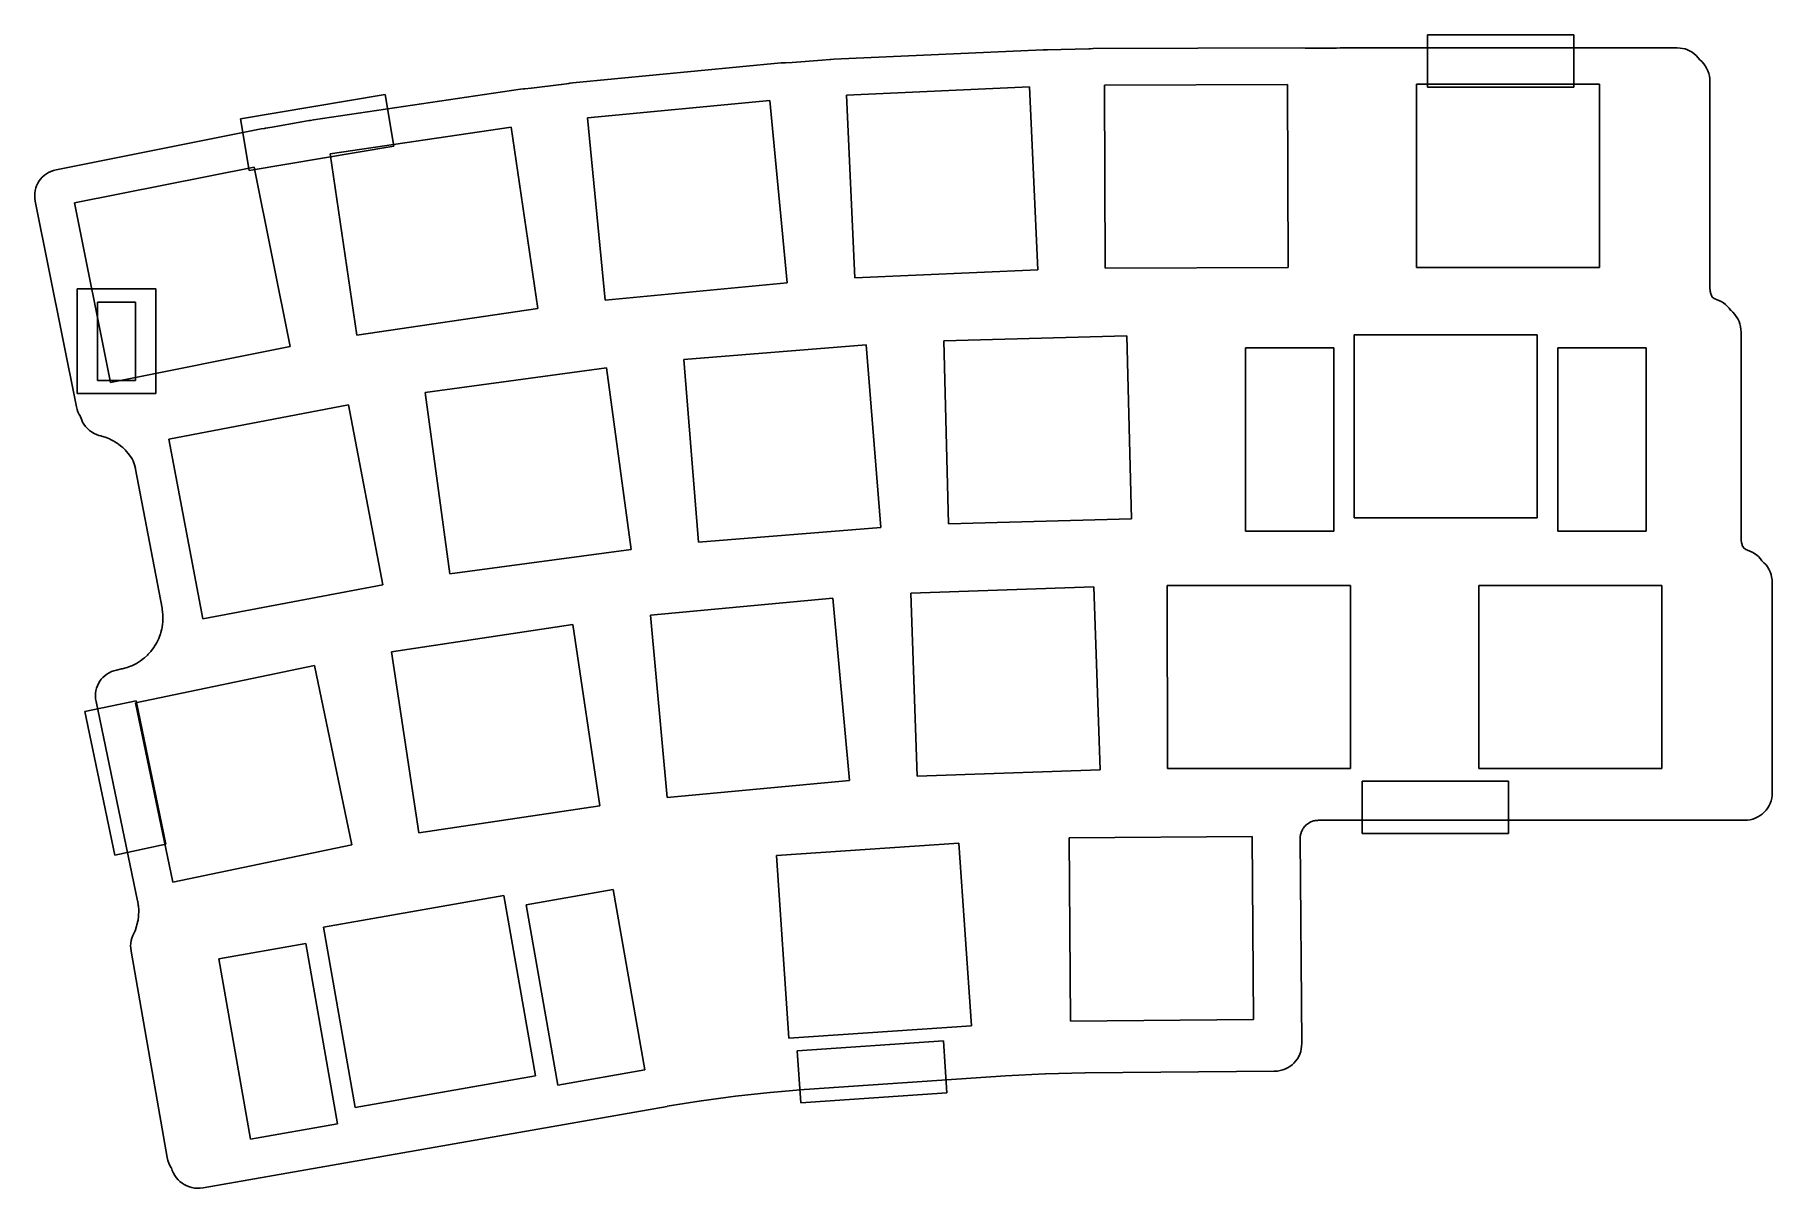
# Model space of a CAD drawing. Header units: millimetres. Extents: x 135 to 268, y -1 to 87.
import ezdxf

# ---------------------------------------------------------------- set-up
doc = ezdxf.new("R2010")
doc.units = ezdxf.units.MM

msp = doc.modelspace()

# ---------------------------------------------------------------- linework, layer by layer
at = {"layer": 'CLIP_KEEPOUT'}
for p, q in [((252.9, 86.9897), (241.7, 86.9897)), ((241.7, 86.9897), (241.7, 82.9897)), ((252.9, 82.9897), (252.9, 86.9897)), ((161.9825, 82.4212), (150.9367, 80.5696)), ((162.6438, 78.4762), (161.9825, 82.4212)), ((241.7, 82.9897), (252.9, 82.9897)), ((150.9367, 80.5696), (151.598, 76.6246)), ((151.598, 76.6246), (162.6438, 78.4762)), ((142.9394, 36.0625), (139.0237, 35.2457)), ((145.2265, 25.0985), (142.9394, 36.0625)), ((139.0237, 35.2457), (141.3108, 24.2817)), ((247.9, 29.935), (236.7, 29.935)), ((236.7, 29.935), (236.7, 25.935)), ((247.9, 25.935), (247.9, 29.935)), ((236.7, 25.935), (247.9, 25.935)), ((141.3108, 24.2817), (145.2265, 25.0985)), ((204.6812, 10.082), (193.5075, 9.3157)), ((193.5075, 9.3157), (193.7811, 5.3251)), ((204.9549, 6.0913), (204.6812, 10.082)), ((193.7811, 5.3251), (204.9549, 6.0913))]:
    msp.add_line(p, q, dxfattribs=at)
at = {"layer": 'CONNECTOR'}
for p, q in [((144.448, 67.5581), (138.448, 67.5581)), ((138.448, 67.5581), (138.448, 59.5581)), ((142.898, 66.5581), (139.998, 66.5581)), ((139.998, 66.5581), (139.998, 60.5581)), ((142.898, 60.5581), (142.898, 66.5581)), ((144.448, 59.5581), (144.448, 67.5581)), ((139.998, 60.5581), (142.898, 60.5581)), ((138.448, 59.5581), (144.448, 59.5581))]:
    msp.add_line(p, q, dxfattribs=at)
at = {"layer": 'EDGE'}
for p, q in [((193.128, 84.8814), (195.4103, 85.0411)), ((195.4103, 85.0411), (195.4217, 85.042)), ((195.4217, 85.042), (195.9859, 85.088)), ((195.9859, 85.088), (196.0706, 85.0986)), ((196.0706, 85.0986), (196.0816, 85.1004)), ((196.0816, 85.1004), (196.3074, 85.1214)), ((196.3074, 85.1214), (212.3011, 85.8344)), ((212.3011, 85.8344), (212.5333, 85.8335)), ((212.5333, 85.8335), (212.6342, 85.8309)), ((212.6342, 85.8309), (215.8073, 85.9069)), ((215.8073, 85.9069), (215.9057, 85.9141)), ((215.9057, 85.9141), (216.1411, 85.9268)), ((216.1411, 85.9268), (232.1516, 85.9841)), ((232.1516, 85.9841), (232.3418, 85.9756)), ((232.3418, 85.9756), (232.3774, 85.9747)), ((232.3774, 85.9747), (232.6301, 85.9725)), ((232.6301, 85.9725), (232.6406, 85.9724)), ((232.6406, 85.9724), (234.743, 85.9761)), ((234.743, 85.9761), (234.7535, 85.9761)), ((234.7535, 85.9761), (235.0373, 85.9796)), ((235.0373, 85.9796), (235.0725, 85.9807)), ((235.0725, 85.9807), (235.2608, 85.9897)), ((235.2608, 85.9897), (260.7945, 85.9897)), ((260.7945, 85.9897), (261.0356, 85.977)), ((261.0356, 85.977), (261.2108, 85.9508)), ((261.2108, 85.9508), (261.4056, 85.9026)), ((261.4056, 85.9026), (261.5909, 85.8368)), ((261.5909, 85.8368), (261.7909, 85.7417)), ((261.7909, 85.7417), (261.942, 85.6508)), ((261.942, 85.6508), (262.1038, 85.5313)), ((262.1038, 85.5313), (262.2502, 85.3993)), ((262.2502, 85.3993), (262.399, 85.2346)), ((262.399, 85.2346), (262.504, 85.0927)), ((262.504, 85.0927), (262.5199, 85.0771)), ((262.5199, 85.0771), (262.6739, 84.9383)), ((176.3456, 83.313), (192.2811, 84.8391)), ((192.2811, 84.8391), (192.5097, 84.8499)), ((192.5097, 84.8499), (192.5212, 84.8495)), ((192.5212, 84.8495), (192.6076, 84.8509)), ((192.6076, 84.8509), (193.1166, 84.8806)), ((193.1166, 84.8806), (193.128, 84.8814)), ((262.6739, 84.9383), (262.8295, 84.7661)), ((262.8295, 84.7661), (262.9403, 84.6164)), ((262.9403, 84.6164), (263.0484, 84.4373)), ((263.0484, 84.4373), (263.1468, 84.2291)), ((263.1468, 84.2291), (263.2158, 84.0336)), ((263.2158, 84.0336), (263.2662, 83.8288)), ((263.2662, 83.8288), (263.2937, 83.6436)), ((156.5019, 80.491), (172.3378, 82.826)), ((172.3378, 82.826), (172.5653, 82.8484)), ((172.5653, 82.8484), (172.5768, 82.8486)), ((172.5768, 82.8486), (172.663, 82.8543)), ((172.663, 82.8543), (173.1706, 82.9101)), ((173.1706, 82.9101), (173.182, 82.9114)), ((173.182, 82.9114), (175.4556, 83.1874)), ((175.4556, 83.1874), (175.4669, 83.1889)), ((175.4669, 83.1889), (176.0262, 83.2633)), ((176.0262, 83.2633), (176.1102, 83.2782)), ((176.1102, 83.2782), (176.1211, 83.2806)), ((176.1211, 83.2806), (176.3456, 83.313)), ((263.2937, 83.6436), (263.3067, 83.3943)), ((263.3067, 83.3943), (263.3067, 67.6166)), ((136.8277, 76.6627), (152.5228, 79.8004)), ((152.5228, 79.8004), (152.7487, 79.8343)), ((152.7487, 79.8343), (152.7602, 79.8351)), ((152.7602, 79.8351), (152.8459, 79.8452)), ((152.8459, 79.8452), (153.3514, 79.9269)), ((153.3514, 79.9269), (153.3627, 79.9288)), ((153.3627, 79.9288), (155.6215, 80.3206)), ((155.6215, 80.3206), (155.6328, 80.3227)), ((155.6328, 80.3227), (156.1854, 80.4251)), ((156.1854, 80.4251), (156.2686, 80.4442)), ((156.2686, 80.4442), (156.2793, 80.4472)), ((156.2793, 80.4472), (156.5019, 80.491)), ((135.4335, 75.6424), (135.5345, 75.8108)), ((135.5345, 75.8108), (135.6387, 75.9525)), ((135.6387, 75.9525), (135.7694, 76.0988)), ((135.7694, 76.0988), (135.9294, 76.2447)), ((135.9294, 76.2447), (136.087, 76.3612)), ((136.087, 76.3612), (136.2358, 76.4509)), ((136.2358, 76.4509), (136.4332, 76.5446)), ((136.4332, 76.5446), (136.6176, 76.6101)), ((136.6176, 76.6101), (136.8277, 76.6627)), ((135.1952, 74.6974), (135.2033, 74.8718)), ((135.2046, 74.499), (135.1952, 74.6974)), ((135.2033, 74.8718), (135.2347, 75.089)), ((135.2392, 74.2632), (135.2046, 74.499)), ((135.2347, 75.089), (135.2826, 75.2799)), ((135.2826, 75.2799), (135.3407, 75.4441)), ((135.3407, 75.4441), (135.4335, 75.6424)), ((138.3812, 58.5484), (135.2392, 74.2632)), ((263.3067, 67.6166), (263.3077, 67.5737)), ((263.3077, 67.5737), (263.3099, 67.5266)), ((263.3099, 67.5266), (263.318, 67.4411)), ((263.318, 67.4411), (263.3247, 67.3946)), ((263.3247, 67.3946), (263.3408, 67.3102)), ((263.3408, 67.3102), (263.3518, 67.2644)), ((263.3518, 67.2644), (263.3758, 67.1819)), ((263.3758, 67.1819), (263.3911, 67.1374)), ((263.3911, 67.1374), (263.4227, 67.0574)), ((263.4227, 67.0574), (263.4421, 67.0145)), ((263.4421, 67.0145), (263.4812, 66.9379)), ((263.4812, 66.9379), (263.4951, 66.9135)), ((263.4951, 66.9135), (263.5167, 66.8978)), ((263.5167, 66.8978), (263.556, 66.872)), ((263.556, 66.872), (263.6381, 66.8234)), ((263.6381, 66.8234), (263.6796, 66.8014)), ((263.6796, 66.8014), (263.7969, 66.7486)), ((263.7969, 66.7486), (263.9867, 66.6772)), ((263.9867, 66.6772), (264.1504, 66.5994)), ((264.1504, 66.5994), (264.3403, 66.4851)), ((264.3403, 66.4851), (264.4995, 66.3655)), ((264.4995, 66.3655), (264.63, 66.2468)), ((264.63, 66.2468), (264.7802, 66.0806)), ((264.7802, 66.0806), (264.8852, 65.9387)), ((264.8852, 65.9387), (264.9161, 65.911)), ((264.9161, 65.911), (265.0539, 65.7857)), ((265.0539, 65.7857), (265.2108, 65.6121)), ((265.2108, 65.6121), (265.3215, 65.4624)), ((265.3215, 65.4624), (265.4297, 65.2833)), ((265.4297, 65.2833), (265.5288, 65.0734)), ((265.5288, 65.0734), (265.5915, 64.8981)), ((265.5915, 64.8981), (265.6432, 64.6955)), ((265.6432, 64.6955), (265.6771, 64.4667)), ((265.6771, 64.4667), (265.6879, 64.2421)), ((265.6879, 64.2421), (265.6879, 48.4596)), ((138.4316, 58.3476), (138.3812, 58.5484)), ((138.498, 58.16), (138.4316, 58.3476)), ((138.5928, 57.9596), (138.498, 58.16)), ((138.6832, 57.8087), (138.5928, 57.9596)), ((138.6887, 57.787), (138.6832, 57.8087)), ((138.7584, 57.5901), (138.6887, 57.787)), ((138.8576, 57.3805), (138.7584, 57.5901)), ((138.9532, 57.2209), (138.8576, 57.3805)), ((139.0769, 57.0524), (138.9532, 57.2209)), ((139.2312, 56.8818), (139.0769, 57.0524)), ((139.3863, 56.7419), (139.2312, 56.8818)), ((139.5354, 56.6309), (139.3863, 56.7419)), ((139.7338, 56.5115), (139.5354, 56.6309)), ((139.9225, 56.4227), (139.7338, 56.5115)), ((140.0996, 56.359), (139.9225, 56.4227)), ((140.2614, 56.3171), (140.0996, 56.359)), ((140.2978, 56.3069), (140.2614, 56.3171)), ((140.5718, 56.2237), (140.2978, 56.3069)), ((140.6529, 56.1948), (140.5718, 56.2237)), ((140.9179, 56.086), (140.6529, 56.1948)), ((140.9959, 56.0495), (140.9179, 56.086)), ((141.2495, 55.916), (140.9959, 56.0495)), ((141.3238, 55.8723), (141.2495, 55.916)), ((141.5638, 55.7153), (141.3238, 55.8723)), ((141.6336, 55.6647), (141.5638, 55.7153)), ((141.8578, 55.4856), (141.6336, 55.6647)), ((141.9226, 55.4286), (141.8578, 55.4856)), ((142.1289, 55.2291), (141.9226, 55.4286)), ((142.1881, 55.1662), (142.1289, 55.2291)), ((142.3747, 54.9481), (142.1881, 55.1662)), ((142.4277, 54.8799), (142.3747, 54.9481)), ((142.5929, 54.6451), (142.4277, 54.8799)), ((142.6392, 54.5722), (142.5929, 54.6451)), ((142.7331, 54.4079), (142.6392, 54.5722)), ((142.8054, 54.1967), (142.7331, 54.4079)), ((142.8321, 54.1046), (142.8054, 54.1967)), ((142.899, 53.8255), (142.8321, 54.1046)), ((142.909, 53.7786), (142.899, 53.8255)), ((144.9274, 43.1602), (142.909, 53.7786)), ((265.6879, 48.4596), (265.6889, 48.4167)), ((265.6889, 48.4167), (265.6912, 48.3696)), ((265.6912, 48.3696), (265.6993, 48.2841)), ((265.6993, 48.2841), (265.7059, 48.2375)), ((265.7059, 48.2375), (265.7221, 48.1531)), ((265.7221, 48.1531), (265.7331, 48.1073)), ((265.7331, 48.1073), (265.7571, 48.0248)), ((265.7571, 48.0248), (265.7724, 47.9802)), ((265.7724, 47.9802), (265.8041, 47.9003)), ((265.8041, 47.9003), (265.8235, 47.8574)), ((265.8235, 47.8574), (265.8625, 47.7807)), ((265.8625, 47.7807), (265.8763, 47.7566)), ((265.8763, 47.7566), (265.8983, 47.7406)), ((265.8983, 47.7406), (265.9376, 47.7148)), ((265.9376, 47.7148), (266.0198, 47.6662)), ((266.0198, 47.6662), (266.0612, 47.6442)), ((266.0612, 47.6442), (266.1786, 47.5914)), ((266.1786, 47.5914), (266.3673, 47.5205)), ((266.3673, 47.5205), (266.5311, 47.4427)), ((266.5311, 47.4427), (266.7211, 47.3284)), ((266.7211, 47.3284), (266.8804, 47.2089)), ((266.8804, 47.2089), (267.011, 47.0902)), ((267.011, 47.0902), (267.1612, 46.924)), ((267.1612, 46.924), (267.2663, 46.782)), ((267.2663, 46.782), (267.297, 46.7543)), ((267.297, 46.7543), (267.4348, 46.6291)), ((267.4348, 46.6291), (267.5917, 46.4555)), ((267.5917, 46.4555), (267.7026, 46.3057)), ((267.7026, 46.3057), (267.8108, 46.1266)), ((267.8108, 46.1266), (267.9092, 45.9183)), ((267.9092, 45.9183), (267.9789, 45.7211)), ((267.9789, 45.7211), (268.0241, 45.5405)), ((268.0241, 45.5405), (268.0584, 45.3097)), ((268.0584, 45.3097), (268.0692, 45.0851)), ((268.0692, 45.0851), (268.0692, 29.0658)), ((144.9353, 43.1122), (144.9274, 43.1602)), ((144.9759, 42.8236), (144.9353, 43.1122)), ((144.9848, 42.7268), (144.9759, 42.8236)), ((144.9975, 42.436), (144.9848, 42.7268)), ((144.7128, 40.9215), (144.8104, 41.1948)), ((144.8104, 41.1948), (144.8386, 41.2876)), ((144.8386, 41.2876), (144.9094, 41.5692)), ((144.9094, 41.5692), (144.9285, 41.6644)), ((144.9285, 41.6644), (144.9718, 41.9517)), ((144.9718, 41.9517), (144.9816, 42.0484)), ((144.9816, 42.0484), (144.997, 42.3388)), ((144.997, 42.3388), (144.9975, 42.436)), ((144.0722, 39.8462), (144.1333, 39.9213)), ((144.1333, 39.9213), (144.305, 40.1545)), ((144.305, 40.1545), (144.3585, 40.2352)), ((144.3585, 40.2352), (144.5068, 40.4841)), ((144.5068, 40.4841), (144.5523, 40.5696)), ((144.5523, 40.5696), (144.6758, 40.8319)), ((144.6758, 40.8319), (144.7128, 40.9215)), ((141.885, 38.5156), (142.1655, 38.5885)), ((142.1655, 38.5885), (142.2578, 38.6174)), ((142.2578, 38.6174), (142.5296, 38.7171)), ((142.5296, 38.7171), (142.6186, 38.7548)), ((142.6186, 38.7548), (142.8793, 38.8804)), ((142.8793, 38.8804), (142.9643, 38.9266)), ((142.9643, 38.9266), (143.2115, 39.077)), ((143.2115, 39.077), (143.2915, 39.1312)), ((143.2915, 39.1312), (143.5229, 39.3049)), ((143.5229, 39.3049), (143.5973, 39.3667)), ((143.5973, 39.3667), (143.8107, 39.5622)), ((143.8107, 39.5622), (143.8788, 39.6309)), ((143.8788, 39.6309), (144.0722, 39.8462)), ((139.92, 37.0267), (139.9847, 37.2124)), ((139.9847, 37.2124), (140.0673, 37.3907)), ((140.0673, 37.3907), (140.1669, 37.56)), ((140.1669, 37.56), (140.2837, 37.7202)), ((140.2837, 37.7202), (140.4003, 37.8519)), ((140.4003, 37.8519), (140.5435, 37.9859)), ((140.5435, 37.9859), (140.716, 38.1167)), ((140.716, 38.1167), (140.8818, 38.2176)), ((140.8818, 38.2176), (141.0586, 38.3025)), ((141.0586, 38.3025), (141.2443, 38.3701)), ((141.2443, 38.3701), (141.454, 38.4245)), ((141.454, 38.4245), (141.8379, 38.5046)), ((141.8379, 38.5046), (141.885, 38.5156)), ((139.8383, 36.4249), (139.8465, 36.6424)), ((139.8508, 36.2286), (139.8383, 36.4249)), ((139.8465, 36.6424), (139.8737, 36.8354)), ((139.8851, 36.0135), (139.8508, 36.2286)), ((139.8737, 36.8354), (139.92, 37.0267)), ((143.0619, 20.7841), (139.8851, 36.0135)), ((267.8255, 28.0555), (267.7198, 27.8766)), ((267.9044, 28.2231), (267.8255, 28.0555)), ((267.9744, 28.4171), (267.9044, 28.2231)), ((268.0293, 28.6376), (267.9744, 28.4171)), ((268.0585, 28.8416), (268.0293, 28.6376)), ((268.0692, 29.0658), (268.0585, 28.8416)), ((232.4372, 26.5851), (232.4015, 26.5524)), ((232.5052, 26.6414), (232.4372, 26.5851)), ((232.5439, 26.6704), (232.5052, 26.6414)), ((232.6172, 26.7198), (232.5439, 26.6704)), ((232.6586, 26.7449), (232.6172, 26.7198)), ((232.7363, 26.7868), (232.6586, 26.7449)), ((232.78, 26.8076), (232.7363, 26.7868)), ((232.8616, 26.8416), (232.78, 26.8076)), ((232.9071, 26.858), (232.8616, 26.8416)), ((232.9916, 26.8839), (232.9071, 26.858)), ((233.0386, 26.8957), (232.9916, 26.8839)), ((233.1253, 26.9131), (233.0386, 26.8957)), ((233.1732, 26.9202), (233.1253, 26.9131)), ((233.2613, 26.929), (233.1732, 26.9202)), ((233.3099, 26.9314), (233.2613, 26.929)), ((233.3541, 26.9325), (233.3099, 26.9314)), ((238.8909, 26.935), (233.3541, 26.9325)), ((265.9432, 26.935), (238.8909, 26.935)), ((266.1892, 26.9477), (265.9432, 26.935)), ((266.3718, 26.9748), (266.1892, 26.9477)), ((266.5735, 27.0245), (266.3718, 26.9748)), ((266.7657, 27.0924), (266.5735, 27.0245)), ((266.9704, 27.1893), (266.7657, 27.0924)), ((267.1462, 27.2959), (266.9704, 27.1893)), ((267.2946, 27.4062), (267.1462, 27.2959)), ((267.4474, 27.5439), (267.2946, 27.4062)), ((267.5992, 27.712), (267.4474, 27.5439)), ((267.7198, 27.8766), (267.5992, 27.712)), ((231.9692, 25.5752), (231.9684, 25.5307)), ((231.9684, 25.5307), (232.0922, 9.8974)), ((231.9712, 25.6239), (231.9692, 25.5752)), ((231.9792, 25.7123), (231.9712, 25.6239)), ((231.9859, 25.7605), (231.9792, 25.7123)), ((232.0025, 25.8476), (231.9859, 25.7605)), ((232.0139, 25.8948), (232.0025, 25.8476)), ((232.0389, 25.9798), (232.0139, 25.8948)), ((232.0549, 26.0256), (232.0389, 25.9798)), ((232.0881, 26.1077), (232.0549, 26.0256)), ((232.1085, 26.1517), (232.0881, 26.1077)), ((232.1497, 26.23), (232.1085, 26.1517)), ((232.1743, 26.2718), (232.1497, 26.23)), ((232.2229, 26.3457), (232.1743, 26.2718)), ((232.2515, 26.3848), (232.2229, 26.3457)), ((232.3071, 26.4535), (232.2515, 26.3848)), ((232.3394, 26.4895), (232.3071, 26.4535)), ((232.4015, 26.5524), (232.3394, 26.4895)), ((143.0706, 20.7369), (143.0619, 20.7841)), ((143.1159, 20.453), (143.0706, 20.7369)), ((143.1265, 20.3576), (143.1159, 20.453)), ((143.1446, 20.0711), (143.1265, 20.3576)), ((143.137, 19.6884), (143.1461, 19.9752)), ((143.1461, 19.9752), (143.1446, 20.0711)), ((142.8982, 18.5706), (142.9877, 18.8425)), ((142.9877, 18.8425), (143.0132, 18.9347)), ((143.0132, 18.9347), (143.0764, 19.2142)), ((143.0764, 19.2142), (143.0931, 19.3085)), ((143.0931, 19.3085), (143.1294, 19.5929)), ((143.1294, 19.5929), (143.137, 19.6884)), ((142.528, 17.3348), (142.5409, 17.5314)), ((142.5329, 17.1582), (142.528, 17.3348)), ((142.5409, 17.5314), (142.5775, 17.7477)), ((142.5775, 17.7477), (142.6226, 17.9139)), ((142.6226, 17.9139), (142.7012, 18.1205)), ((142.7012, 18.1205), (142.7287, 18.1759)), ((142.7287, 18.1759), (142.749, 18.2192)), ((142.749, 18.2192), (142.864, 18.4813)), ((142.864, 18.4813), (142.8982, 18.5706)), ((142.5604, 16.932), (142.5329, 17.1582)), ((145.3311, 1.1496), (142.5604, 16.932)), ((232.0558, 9.4671), (232.0084, 9.2662)), ((232.0814, 9.6506), (232.0558, 9.4671)), ((232.0922, 9.8974), (232.0814, 9.6506)), ((230.9917, 8.0012), (230.8045, 7.9117)), ((231.166, 8.1068), (230.9917, 8.0012)), ((231.3481, 8.2444), (231.166, 8.1068)), ((231.4826, 8.3687), (231.3481, 8.2444)), ((231.6199, 8.5219), (231.4826, 8.3687)), ((231.7531, 8.7052), (231.6199, 8.5219)), ((231.8565, 8.8834), (231.7531, 8.7052)), ((231.9334, 9.05), (231.8565, 8.8834)), ((232.0084, 9.2662), (231.9334, 9.05)), ((209.4308, 7.4006), (194.0588, 6.3465)), ((209.4443, 7.4014), (209.4308, 7.4006)), ((212.4625, 7.5625), (209.4443, 7.4014)), ((212.4897, 7.5636), (212.4625, 7.5625)), ((215.512, 7.6332), (212.4897, 7.5636)), ((215.5256, 7.6335), (215.512, 7.6332)), ((229.9831, 7.7479), (215.5256, 7.6335)), ((230.2272, 7.7625), (229.9831, 7.7479)), ((230.43, 7.7951), (230.2272, 7.7625)), ((230.6308, 7.8479), (230.43, 7.7951)), ((230.8045, 7.9117), (230.6308, 7.8479)), ((186.1491, 5.4888), (183.5587, 5.069)), ((186.1725, 5.4922), (186.1491, 5.4888)), ((188.7735, 5.8436), (186.1725, 5.4922)), ((188.7969, 5.8465), (188.7735, 5.8436)), ((191.4067, 6.1293), (188.7969, 5.8465)), ((191.4302, 6.1315), (191.4067, 6.1293)), ((194.047, 6.3456), (191.4302, 6.1315)), ((194.0588, 6.3465), (194.047, 6.3456)), ((183.547, 5.0671), (148.0791, -1.1602)), ((183.5587, 5.069), (183.547, 5.0671)), ((145.3848, 0.9156), (145.3311, 1.1496)), ((145.4481, 0.7276), (145.3848, 0.9156)), ((145.5298, 0.5461), (145.4481, 0.7276)), ((145.6298, 0.3716), (145.5298, 0.5461)), ((145.6425, 0.3536), (145.6298, 0.3716)), ((145.7079, 0.1593), (145.6425, 0.3536)), ((145.7936, -0.0313), (145.7079, 0.1593)), ((145.8985, -0.2143), (145.7936, -0.0313)), ((146.0057, -0.3664), (145.8985, -0.2143)), ((146.1584, -0.5434), (146.0057, -0.3664)), ((146.2931, -0.6717), (146.1584, -0.5434)), ((146.4586, -0.8021), (146.2931, -0.6717)), ((146.6344, -0.9146), (146.4586, -0.8021)), ((146.8186, -1.0085), (146.6344, -0.9146)), ((147.0344, -1.0919), (146.8186, -1.0085)), ((147.2131, -1.1415), (147.0344, -1.0919)), ((147.4199, -1.1783), (147.2131, -1.1415)), ((147.6272, -1.1945), (147.4199, -1.1783)), ((147.8345, -1.1901), (147.6272, -1.1945)), ((148.0791, -1.1602), (147.8345, -1.1901))]:
    msp.add_line(p, q, dxfattribs=at)
at = {"layer": 'STAB'}
for p, q in [((234.5398, 63.0484), (227.7898, 63.0484)), ((227.7898, 63.0484), (227.7898, 49.0484)), ((234.5398, 49.0484), (234.5398, 63.0484)), ((258.4158, 63.0484), (251.6658, 63.0484)), ((251.6658, 63.0484), (251.6658, 49.0484)), ((258.4158, 49.0484), (258.4158, 63.0484)), ((227.7898, 49.0484), (234.5398, 49.0484)), ((251.6658, 49.0484), (258.4158, 49.0484)), ((179.4334, 21.6453), (172.7851, 20.478)), ((181.8544, 7.8562), (179.4334, 21.6453)), ((172.7851, 20.478), (175.2061, 6.6889)), ((155.9171, 17.5164), (149.2688, 16.3491)), ((158.3381, 3.7273), (155.9171, 17.5164)), ((149.2688, 16.3491), (151.6898, 2.5601)), ((175.2061, 6.6889), (181.8544, 7.8562)), ((151.6898, 2.5601), (158.3381, 3.7273))]:
    msp.add_line(p, q, dxfattribs=at)
at = {"layer": 'SWITCH'}
for p, q in [((211.2694, 83.0053), (197.2833, 82.3818)), ((211.8929, 69.0192), (211.2694, 83.0053)), ((230.9936, 83.1933), (216.9937, 83.1432)), ((216.9937, 83.1432), (217.0438, 69.1433)), ((231.0437, 69.1934), (230.9936, 83.1933)), ((254.8653, 83.2024), (240.8653, 83.2024)), ((240.8653, 83.2024), (240.8653, 69.2024)), ((254.8653, 69.2024), (254.8653, 83.2024)), ((191.408, 81.9698), (177.4718, 80.6352)), ((192.7426, 68.0336), (191.408, 81.9698)), ((197.2833, 82.3818), (197.9068, 68.3957)), ((171.625, 79.9246), (157.7748, 77.8824)), ((173.6672, 66.0744), (171.625, 79.9246)), ((177.4718, 80.6352), (178.8064, 66.699)), ((157.7748, 77.8824), (159.817, 64.0322)), ((151.9718, 76.8751), (138.2435, 74.1306)), ((154.7163, 63.1468), (151.9718, 76.8751)), ((138.2435, 74.1306), (140.988, 60.4023)), ((217.0438, 69.1433), (231.0437, 69.1934)), ((240.8653, 69.2024), (254.8653, 69.2024)), ((178.8064, 66.699), (192.7426, 68.0336)), ((197.9068, 68.3957), (211.8929, 69.0192)), ((159.817, 64.0322), (173.6672, 66.0744)), ((218.7041, 63.9747), (204.7091, 63.5991)), ((219.0797, 49.9797), (218.7041, 63.9747)), ((250.1028, 64.0484), (236.1028, 64.0484)), ((236.1028, 64.0484), (236.1028, 50.0484)), ((250.1028, 50.0484), (250.1028, 64.0484)), ((140.988, 60.4023), (154.7163, 63.1468)), ((198.7827, 63.2807), (184.8281, 62.1549)), ((199.9085, 49.3261), (198.7827, 63.2807)), ((204.7091, 63.5991), (205.0847, 49.6041)), ((178.9272, 61.5191), (165.053, 59.6463)), ((180.8, 47.6449), (178.9272, 61.5191)), ((184.8281, 62.1549), (185.9539, 48.2003)), ((159.1949, 58.6948), (145.4412, 56.0805)), ((161.8092, 44.9411), (159.1949, 58.6948)), ((165.053, 59.6463), (166.9258, 45.7721)), ((145.4412, 56.0805), (148.0555, 42.3268)), ((185.9539, 48.2003), (199.9085, 49.3261)), ((205.0847, 49.6041), (219.0797, 49.9797)), ((236.1028, 50.0484), (250.1028, 50.0484)), ((166.9258, 45.7721), (180.8, 47.6449)), ((148.0555, 42.3268), (161.8092, 44.9411)), ((196.2168, 43.9058), (182.2762, 42.617)), ((197.5056, 29.9652), (196.2168, 43.9058)), ((216.1811, 44.7838), (202.1899, 44.2876)), ((202.1899, 44.2876), (202.6861, 30.2964)), ((216.6773, 30.7926), (216.1811, 44.7838)), ((235.8079, 44.891), (221.8079, 44.8848)), ((221.8079, 44.8848), (221.8141, 30.8848)), ((235.8141, 30.891), (235.8079, 44.891)), ((259.6278, 44.8921), (245.6278, 44.8921)), ((245.6278, 44.8921), (245.6278, 30.8921)), ((259.6278, 30.8921), (259.6278, 44.8921)), ((182.2762, 42.617), (183.565, 28.6764)), ((176.3343, 41.8972), (162.4892, 39.8201)), ((178.4114, 28.0521), (176.3343, 41.8972)), ((156.5978, 38.7645), (142.8928, 35.9057)), ((159.4566, 25.0595), (156.5978, 38.7645)), ((162.4892, 39.8201), (164.5663, 25.975)), ((142.8928, 35.9057), (145.7516, 22.2007)), ((202.6861, 30.2964), (216.6773, 30.7926)), ((221.8141, 30.8848), (235.8141, 30.891)), ((245.6278, 30.8921), (259.6278, 30.8921)), ((183.565, 28.6764), (197.5056, 29.9652)), ((164.5663, 25.975), (178.4114, 28.0521)), ((228.2947, 25.6966), (214.2951, 25.5858)), ((214.2951, 25.5858), (214.4059, 11.5862)), ((228.4055, 11.697), (228.2947, 25.6966)), ((145.7516, 22.2007), (159.4566, 25.0595)), ((205.8757, 25.192), (191.9085, 24.2342)), ((191.9085, 24.2342), (192.8663, 10.267)), ((206.8335, 11.2248), (205.8757, 25.192)), ((171.0727, 21.1926), (157.2837, 18.7716)), ((173.4937, 7.4036), (171.0727, 21.1926)), ((157.2837, 18.7716), (159.7047, 4.9826)), ((192.8663, 10.267), (206.8335, 11.2248)), ((214.4059, 11.5862), (228.4055, 11.697)), ((159.7047, 4.9826), (173.4937, 7.4036))]:
    msp.add_line(p, q, dxfattribs=at)

doc.saveas('drawing.dxf')
